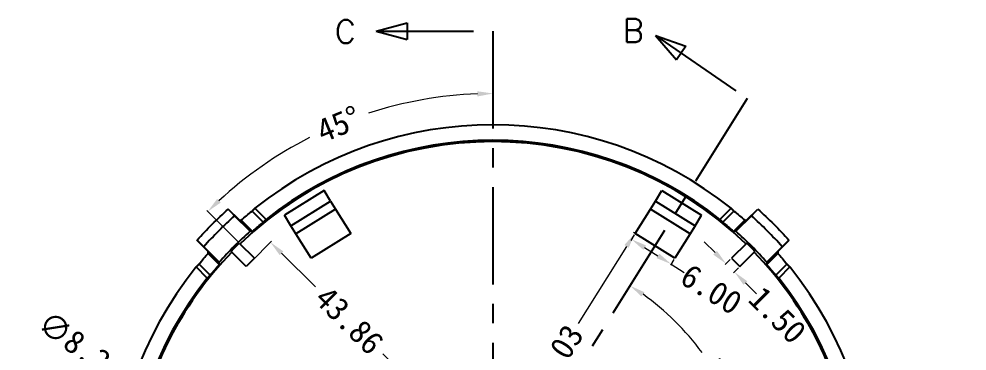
# Model space of a CAD drawing. Extents: x 31 to 995, y 307 to 726.
# Drawn here: x 223 to 344.6, y 469.3 to 512 of the extents above; entities that cross this region are included whole.
import ezdxf

# ---------------------------------------------------------------- set-up
doc = ezdxf.new("R2010")
doc.units = 0
doc.header["$LTSCALE"] = 10
doc.header["$MEASUREMENT"] = 0
doc.linetypes.add('CENTER', pattern=[2, 1.25, -0.25, 0.25, -0.25])
doc.layers.add('3', color=7, linetype='Continuous')
doc.styles.add('blockfont', font='simplex.shx', dxfattribs={"bigfont": 'bigfont'})
doc.dimstyles.get("Standard").update_dxf_attribs({"dimtxt": 0.18, "dimasz": 0.18, "dimexe": 0.18, "dimexo": 0.0625, "dimgap": 0.09, "dimtad": 0, "dimtih": 1, "dimtoh": 1, "dimdec": 4, "dimzin": 0, "dimdsep": 46, "dimtxsty": 'Standard', "dimcen": 0.09, "dimadec": 0, "dimazin": 0, "dimtfac": 1, "dimtdec": 4, "dimtofl": 0, "dimtmove": 0, "dimatfit": 3, "dimfxl": 0, "dimtolj": 1, "dimtzin": 0, "dimarcsym": 0})

# ---------------------------------------------------------------- blocks, each defined once
blk = doc.blocks.new('ASSORTED_DRAFT6')
at = {"color": 13}
for p, q in [((268.800217, 510.408525, 268.800217), (272.800213, 511.480322)), ((272.800213, 511.480322), (272.800221, 509.336728)), ((268.800217, 510.408525, 268.800217), (272.800221, 509.336728))]:
    blk.add_line(p, q, dxfattribs=at)
blk = doc.blocks.new('ASSORTED_DRAFT8')
at = {"color": 13}
for p, q in [((304.653885, 509.880802, 304.653885), (308.553872, 508.488389)), ((304.653885, 509.880802, 304.653885), (307.335171, 506.724937)), ((308.553872, 508.488389), (307.335171, 506.724937))]:
    blk.add_line(p, q, dxfattribs=at)
blk = doc.blocks.new('*D83')
at = {"color": 4, "lineweight": 0}
for start, end in [(36.0838, 54.5443), (3.4557, 21.9162)]:
    blk.add_arc((283.8, 449.61), 33.17, start, end, dxfattribs=at)
for points in [[(302.85, 476.35), (303.22, 476.9), (301.38, 477.73)], [(317.24, 451.62), (316.57, 451.6), (316.97, 449.61)]]:
    blk.add_solid(points, dxfattribs=at)
at = {"layer": 'Defpoints', "color": 0, "lineweight": 0}
for p in [(304.57, 482.85), (315.1, 460.59), (223, 449.61), (283.8, 449.61), (344.6, 449.61)]:
    blk.add_point(p, dxfattribs=at)
at = {"color": 1, "lineweight": 0, "insert": (312.81, 465.69), "char_height": 3, "attachment_point": 5, "rotation": 299}
blk.add_mtext('\\A1;58°', dxfattribs=at)
blk = doc.blocks.new('*D108')
at = {"color": 4, "lineweight": 0}
for p, q in [((235.67, 466.46), (240.14, 463.2)), ((245.07, 459.52), (245.07, 459.7)), ((244.98, 459.61), (245.16, 459.61))]:
    blk.add_line(p, q, dxfattribs=at)
blk.add_solid([(240.34, 463.47), (239.95, 462.93), (241.76, 462.02)], dxfattribs=at)
at = {"layer": 'Defpoints', "color": 0, "lineweight": 0}
for p in [(241.76, 462.02), (248.38, 457.19)]:
    blk.add_point(p, dxfattribs=at)
at = {"color": 1, "lineweight": 0, "insert": (230.95, 469.9), "char_height": 3, "attachment_point": 5, "rotation": 323.8975}
blk.add_mtext('\\A1;∅8.20', dxfattribs=at)
blk = doc.blocks.new('*D112')
at = {"color": 4, "lineweight": 0}
for p, q in [((301.92, 484.27), (301.46, 483.53)), ((303.25, 482.63), (304.95, 481.57)), ((307.01, 481.09), (306.55, 480.36)), ((306.65, 480.51), (308.34, 479.45))]:
    blk.add_line(p, q, dxfattribs=at)
for points in [[(303.43, 482.91), (303.08, 482.34), (301.56, 483.69)], [(305.13, 481.85), (304.77, 481.28), (306.65, 480.51)]]:
    blk.add_solid(points, dxfattribs=at)
at = {"layer": 'Defpoints', "color": 0, "lineweight": 0}
for p in [(302.03, 484.44), (306.65, 480.51), (307.12, 481.26)]:
    blk.add_point(p, dxfattribs=at)
at = {"color": 1, "lineweight": 0, "insert": (311.81, 477.28), "char_height": 3, "attachment_point": 5, "rotation": 328}
blk.add_mtext('\\A1;6.00', dxfattribs=at)
blk = doc.blocks.new('*D113')
at = {"color": 4, "lineweight": 0}
for p, q in [((312.28, 481.98), (310.87, 483.39)), ((314.24, 481.11), (313.57, 480.44)), ((315.3, 480.05), (314.63, 479.38)), ((316.17, 478.09), (317.58, 476.67))]:
    blk.add_line(p, q, dxfattribs=at)
for points in [[(312.52, 482.21), (312.04, 481.74), (313.69, 480.56)], [(316.41, 478.32), (315.93, 477.85), (314.76, 479.5)]]:
    blk.add_solid(points, dxfattribs=at)
at = {"layer": 'Defpoints', "color": 0, "lineweight": 0}
for p in [(314.38, 481.25), (314.76, 479.5), (315.44, 480.19)]:
    blk.add_point(p, dxfattribs=at)
at = {"color": 1, "lineweight": 0, "insert": (320.3, 473.96), "char_height": 3, "attachment_point": 5, "rotation": 315}
blk.add_mtext('\\A1;1.50', dxfattribs=at)
blk = doc.blocks.new('*D114')
at = {"color": 4, "lineweight": 0}
blk.add_line((251.12, 483.35), (247.08, 487.39), dxfattribs=at)
for start, end in [(92.2146, 107.9666), (117.0333, 132.7854)]:
    blk.add_arc((283.8, 450.67), 51.75, start, end, dxfattribs=at)
for points in [[(281.79, 502.71), (281.81, 502.04), (283.8, 502.42)], [(248.88, 488.41), (248.42, 488.89), (247.21, 487.26)]]:
    blk.add_solid(points, dxfattribs=at)
at = {"layer": 'Defpoints', "color": 0, "lineweight": 0}
for p in [(283.8, 510.41), (270.41, 500.65), (251.26, 483.2), (253.22, 481.25), (283.8, 394.46)]:
    blk.add_point(p, dxfattribs=at)
at = {"color": 1, "lineweight": 0, "insert": (264, 498.48), "char_height": 3, "attachment_point": 5, "rotation": 22.5}
blk.add_mtext('\\A1;45°', dxfattribs=at)
blk = doc.blocks.new('*D115')
at = {"color": 4, "lineweight": 0}
for p, q in [((252.83, 480.86), (255.39, 483.44)), ((256.68, 481.9), (261.03, 477.57)), ((284.95, 453.81), (269.67, 468.99)), ((283.94, 449.95), (286.5, 452.52))]:
    blk.add_line(p, q, dxfattribs=at)
for points in [[(256.91, 482.14), (256.44, 481.66), (255.26, 483.31)], [(285.19, 454.04), (284.72, 453.57), (286.37, 452.4)]]:
    blk.add_solid(points, dxfattribs=at)
at = {"layer": 'Defpoints', "color": 0, "lineweight": 0}
for p in [(252.69, 480.72), (286.37, 452.4), (283.8, 449.81)]:
    blk.add_point(p, dxfattribs=at)
at = {"color": 1, "lineweight": 0, "insert": (265.35, 473.28), "char_height": 3, "attachment_point": 5, "rotation": 315.1847}
blk.add_mtext('\\A1;43.86', dxfattribs=at)
blk = doc.blocks.new('*D116')
at = {"color": 4, "lineweight": 0}
for p, q in [((304.4, 482.96), (301.84, 484.57)), ((300.93, 482.78), (294.72, 472.89)), ((282.29, 453.12), (288.5, 463.01)), ((283.63, 449.91), (281.07, 451.52))]:
    blk.add_line(p, q, dxfattribs=at)
for points in [[(300.65, 482.96), (301.21, 482.6), (302, 484.47)], [(282.01, 453.3), (282.57, 452.94), (281.22, 451.43)]]:
    blk.add_solid(points, dxfattribs=at)
at = {"layer": 'Defpoints', "color": 0, "lineweight": 0}
for p in [(302, 484.47), (304.57, 482.85), (283.8, 449.81)]:
    blk.add_point(p, dxfattribs=at)
at = {"color": 1, "lineweight": 0, "insert": (291.61, 467.95), "char_height": 3, "attachment_point": 5, "rotation": 57.8444}
blk.add_mtext('\\A1;39.03', dxfattribs=at)

msp = doc.modelspace()

# ---------------------------------------------------------------- linework, layer by layer
at = {"color": 1, "linetype": 'CENTER'}
for p, q in [((268.8, 510.409), (283.8, 510.409)), ((283.8, 510.409), (283.8, 394.459)), ((304.654, 509.881), (316.393, 501.768)), ((316.393, 501.768), (283.8, 449.609))]:
    msp.add_line(p, q, dxfattribs=at)
at = {"layer": '3', "linetype": 'Continuous'}
for p, q in [((262.127, 489.954), (257.039, 486.775)), ((262.975, 488.597), (262.127, 489.954)), ((304.626, 488.597), (305.473, 489.954)), ((305.473, 489.954), (310.562, 486.775)), ((253.268, 487.677), (254.691, 486.254)), ((257.887, 485.418), (262.975, 488.597)), ((262.975, 488.597), (263.611, 487.58)), ((303.99, 487.58), (304.626, 488.597)), ((304.626, 488.597), (309.714, 485.418)), ((312.909, 486.254), (314.333, 487.677)), ((251.283, 486.141), (249.842, 487.583)), ((252.649, 484.726), (250.666, 486.709)), ((252.892, 487.305), (254.314, 485.883)), ((257.887, 485.418), (257.039, 486.775)), ((263.611, 487.58), (258.523, 484.4)), ((263.611, 487.58), (265.572, 484.442)), ((302.029, 484.442), (303.99, 487.579)), ((309.078, 484.4), (303.99, 487.58)), ((309.714, 485.418), (310.562, 486.775)), ((313.287, 485.883), (314.708, 487.305)), ((316.935, 486.709), (314.951, 484.726)), ((316.317, 486.141), (317.759, 487.583)), ((252.934, 484.717), (251.517, 486.134)), ((258.523, 484.4), (257.887, 485.418)), ((309.714, 485.418), (309.078, 484.4)), ((316.083, 486.134), (314.666, 484.717)), ((260.483, 481.262), (258.523, 484.4)), ((265.572, 484.442), (260.483, 481.262)), ((307.117, 481.262), (302.029, 484.442)), ((309.078, 484.4), (307.117, 481.262)), ((247.267, 482.126), (245.826, 483.567)), ((251.265, 483.205), (253.218, 481.252)), ((316.336, 483.205), (314.383, 481.252)), ((320.333, 482.126), (321.774, 483.567)), ((246.699, 482.743), (248.683, 480.76)), ((247.274, 481.892), (248.692, 480.474)), ((252.157, 480.191), (250.204, 482.144)), ((315.443, 480.191), (317.396, 482.144)), ((318.909, 480.474), (320.326, 481.892)), ((318.918, 480.76), (320.901, 482.743)), ((247.525, 479.095), (246.104, 480.517)), ((253.218, 481.252), (252.157, 480.191)), ((314.383, 481.252), (315.443, 480.191)), ((321.497, 480.517), (320.075, 479.095)), ((247.155, 478.718), (245.732, 480.141)), ((321.869, 480.141), (320.446, 478.718))]:
    msp.add_line(p, q, dxfattribs=at)
for points in [[(253.268, 487.677, 0), (253.26, 487.67, 0), (253.253, 487.662, 0), (253.245, 487.655, 0), (253.238, 487.648, 0), (253.23, 487.64, 0), (253.223, 487.633, 0), (253.215, 487.625, 0), (253.208, 487.618, 0), (253.2, 487.61, 0), (253.192, 487.603, 0), (253.185, 487.596, 0), (253.177, 487.588, 0), (253.17, 487.581, 0), (253.162, 487.573, 0), (253.155, 487.566, 0), (253.147, 487.558, 0), (253.14, 487.551, 0), (253.132, 487.544, 0), (253.125, 487.536, 0), (253.117, 487.529, 0), (253.11, 487.521, 0), (253.102, 487.514, 0), (253.095, 487.506, 0), (253.087, 487.499, 0), (253.079, 487.492, 0), (253.072, 487.484, 0), (253.064, 487.477, 0), (253.057, 487.469, 0), (253.049, 487.462, 0), (253.042, 487.454, 0), (253.034, 487.447, 0), (253.027, 487.439, 0), (253.019, 487.432, 0), (253.012, 487.424, 0), (253.004, 487.417, 0), (252.997, 487.41, 0), (252.989, 487.402, 0), (252.982, 487.395, 0), (252.974, 487.387, 0), (252.967, 487.38, 0), (252.959, 487.372, 0), (252.952, 487.365, 0), (252.944, 487.357, 0), (252.937, 487.35, 0), (252.929, 487.342, 0), (252.922, 487.335, 0), (252.914, 487.327, 0), (252.907, 487.32, 0), (252.9, 487.312, 0)], [(314.708, 487.305, 0), (314.701, 487.312, 0), (314.693, 487.32, 0), (314.686, 487.327, 0), (314.678, 487.335, 0), (314.671, 487.342, 0), (314.663, 487.35, 0), (314.656, 487.357, 0), (314.649, 487.365, 0), (314.641, 487.372, 0), (314.634, 487.38, 0), (314.626, 487.387, 0), (314.619, 487.395, 0), (314.611, 487.402, 0), (314.604, 487.41, 0), (314.596, 487.417, 0), (314.589, 487.424, 0), (314.581, 487.432, 0), (314.574, 487.439, 0), (314.566, 487.447, 0), (314.559, 487.454, 0), (314.551, 487.462, 0), (314.543, 487.469, 0), (314.536, 487.477, 0), (314.528, 487.484, 0), (314.521, 487.492, 0), (314.513, 487.499, 0), (314.506, 487.506, 0), (314.498, 487.514, 0), (314.491, 487.521, 0), (314.483, 487.529, 0), (314.476, 487.536, 0), (314.468, 487.544, 0), (314.461, 487.551, 0), (314.453, 487.558, 0), (314.446, 487.566, 0), (314.438, 487.573, 0), (314.431, 487.581, 0), (314.423, 487.588, 0), (314.416, 487.596, 0), (314.408, 487.603, 0), (314.4, 487.61, 0), (314.393, 487.618, 0), (314.385, 487.625, 0), (314.378, 487.633, 0), (314.37, 487.64, 0), (314.363, 487.648, 0), (314.355, 487.655, 0), (314.348, 487.662, 0), (314.34, 487.67, 0)], [(254.691, 486.254, 0), (254.684, 486.246, 0), (254.676, 486.239, 0), (254.668, 486.232, 0), (254.661, 486.224, 0), (254.653, 486.217, 0), (254.646, 486.21, 0), (254.638, 486.202, 0), (254.631, 486.195, 0), (254.623, 486.187, 0), (254.615, 486.18, 0), (254.608, 486.173, 0), (254.6, 486.165, 0), (254.593, 486.158, 0), (254.585, 486.151, 0), (254.578, 486.143, 0), (254.57, 486.136, 0), (254.562, 486.128, 0), (254.555, 486.121, 0), (254.547, 486.114, 0), (254.54, 486.106, 0), (254.532, 486.099, 0), (254.525, 486.091, 0), (254.517, 486.084, 0), (254.509, 486.076, 0), (254.502, 486.069, 0), (254.494, 486.062, 0), (254.487, 486.054, 0), (254.479, 486.047, 0), (254.472, 486.039, 0), (254.464, 486.032, 0), (254.457, 486.025, 0), (254.449, 486.017, 0), (254.442, 486.01, 0), (254.434, 486.002, 0), (254.427, 485.995, 0), (254.419, 485.987, 0), (254.411, 485.98, 0), (254.404, 485.973, 0), (254.396, 485.965, 0), (254.389, 485.958, 0), (254.381, 485.95, 0), (254.374, 485.943, 0), (254.366, 485.935, 0), (254.359, 485.928, 0), (254.351, 485.921, 0), (254.344, 485.913, 0), (254.336, 485.906, 0), (254.329, 485.898, 0), (254.321, 485.891, 0)], [(313.287, 485.883, 0), (313.279, 485.891, 0), (313.272, 485.898, 0), (313.264, 485.906, 0), (313.257, 485.913, 0), (313.249, 485.921, 0), (313.242, 485.928, 0), (313.234, 485.935, 0), (313.227, 485.943, 0), (313.219, 485.95, 0), (313.212, 485.958, 0), (313.204, 485.965, 0), (313.197, 485.973, 0), (313.189, 485.98, 0), (313.181, 485.987, 0), (313.174, 485.995, 0), (313.166, 486.002, 0), (313.159, 486.01, 0), (313.151, 486.017, 0), (313.144, 486.025, 0), (313.136, 486.032, 0), (313.129, 486.039, 0), (313.121, 486.047, 0), (313.114, 486.054, 0), (313.106, 486.062, 0), (313.098, 486.069, 0), (313.091, 486.076, 0), (313.083, 486.084, 0), (313.076, 486.091, 0), (313.068, 486.099, 0), (313.061, 486.106, 0), (313.053, 486.114, 0), (313.046, 486.121, 0), (313.038, 486.128, 0), (313.03, 486.136, 0), (313.023, 486.143, 0), (313.015, 486.151, 0), (313.008, 486.158, 0), (313, 486.165, 0), (312.993, 486.173, 0), (312.985, 486.18, 0), (312.977, 486.187, 0), (312.97, 486.195, 0), (312.962, 486.202, 0), (312.955, 486.21, 0), (312.947, 486.217, 0), (312.94, 486.224, 0), (312.932, 486.232, 0), (312.924, 486.239, 0), (312.917, 486.246, 0)], [(246.104, 480.517, 0), (246.096, 480.509, 0), (246.089, 480.502, 0), (246.081, 480.494, 0), (246.074, 480.487, 0), (246.066, 480.479, 0), (246.059, 480.472, 0), (246.051, 480.464, 0), (246.044, 480.457, 0), (246.037, 480.449, 0), (246.029, 480.442, 0), (246.022, 480.434, 0), (246.014, 480.427, 0), (246.007, 480.419, 0), (245.999, 480.412, 0), (245.992, 480.404, 0), (245.984, 480.397, 0), (245.977, 480.389, 0), (245.969, 480.382, 0), (245.962, 480.374, 0), (245.954, 480.367, 0), (245.947, 480.359, 0), (245.94, 480.352, 0), (245.932, 480.344, 0), (245.925, 480.337, 0), (245.917, 480.329, 0), (245.91, 480.322, 0), (245.902, 480.314, 0), (245.895, 480.307, 0), (245.887, 480.299, 0), (245.88, 480.292, 0), (245.873, 480.284, 0), (245.865, 480.277, 0), (245.858, 480.269, 0), (245.85, 480.262, 0), (245.843, 480.254, 0), (245.835, 480.246, 0), (245.828, 480.239, 0), (245.821, 480.231, 0), (245.813, 480.224, 0), (245.806, 480.216, 0), (245.798, 480.209, 0), (245.791, 480.201, 0), (245.783, 480.194, 0), (245.776, 480.186, 0), (245.769, 480.179, 0), (245.761, 480.171, 0), (245.754, 480.163, 0), (245.746, 480.156, 0), (245.739, 480.148, 0)], [(321.869, 480.141, 0), (321.861, 480.148, 0), (321.854, 480.156, 0), (321.847, 480.163, 0), (321.839, 480.171, 0), (321.832, 480.179, 0), (321.824, 480.186, 0), (321.817, 480.194, 0), (321.81, 480.201, 0), (321.802, 480.209, 0), (321.795, 480.216, 0), (321.787, 480.224, 0), (321.78, 480.231, 0), (321.772, 480.239, 0), (321.765, 480.246, 0), (321.758, 480.254, 0), (321.75, 480.262, 0), (321.743, 480.269, 0), (321.735, 480.277, 0), (321.728, 480.284, 0), (321.72, 480.292, 0), (321.713, 480.299, 0), (321.706, 480.307, 0), (321.698, 480.314, 0), (321.691, 480.322, 0), (321.683, 480.329, 0), (321.676, 480.337, 0), (321.668, 480.344, 0), (321.661, 480.352, 0), (321.653, 480.359, 0), (321.646, 480.367, 0), (321.639, 480.374, 0), (321.631, 480.382, 0), (321.624, 480.389, 0), (321.616, 480.397, 0), (321.609, 480.404, 0), (321.601, 480.412, 0), (321.594, 480.419, 0), (321.586, 480.427, 0), (321.579, 480.434, 0), (321.571, 480.442, 0), (321.564, 480.449, 0), (321.556, 480.457, 0), (321.549, 480.464, 0), (321.541, 480.472, 0), (321.534, 480.479, 0), (321.527, 480.487, 0), (321.519, 480.494, 0), (321.512, 480.502, 0), (321.504, 480.509, 0)], [(247.525, 479.095, 0), (247.518, 479.088, 0), (247.511, 479.08, 0), (247.503, 479.073, 0), (247.496, 479.065, 0), (247.488, 479.057, 0), (247.481, 479.05, 0), (247.473, 479.042, 0), (247.466, 479.035, 0), (247.458, 479.027, 0), (247.451, 479.02, 0), (247.444, 479.012, 0), (247.436, 479.005, 0), (247.429, 478.997, 0), (247.421, 478.99, 0), (247.414, 478.982, 0), (247.406, 478.975, 0), (247.399, 478.967, 0), (247.392, 478.96, 0), (247.384, 478.952, 0), (247.377, 478.945, 0), (247.369, 478.937, 0), (247.362, 478.929, 0), (247.354, 478.922, 0), (247.347, 478.914, 0), (247.34, 478.907, 0), (247.332, 478.899, 0), (247.325, 478.892, 0), (247.317, 478.884, 0), (247.31, 478.877, 0), (247.303, 478.869, 0), (247.295, 478.861, 0), (247.288, 478.854, 0), (247.28, 478.846, 0), (247.273, 478.839, 0), (247.266, 478.831, 0), (247.258, 478.824, 0), (247.251, 478.816, 0), (247.243, 478.809, 0), (247.236, 478.801, 0), (247.229, 478.793, 0), (247.221, 478.786, 0), (247.214, 478.778, 0), (247.207, 478.771, 0), (247.199, 478.763, 0), (247.192, 478.755, 0), (247.184, 478.748, 0), (247.177, 478.74, 0), (247.17, 478.733, 0), (247.162, 478.725, 0)], [(320.446, 478.718, 0), (320.438, 478.725, 0), (320.431, 478.733, 0), (320.423, 478.74, 0), (320.416, 478.748, 0), (320.409, 478.755, 0), (320.401, 478.763, 0), (320.394, 478.771, 0), (320.387, 478.778, 0), (320.379, 478.786, 0), (320.372, 478.793, 0), (320.364, 478.801, 0), (320.357, 478.809, 0), (320.35, 478.816, 0), (320.342, 478.824, 0), (320.335, 478.831, 0), (320.327, 478.839, 0), (320.32, 478.846, 0), (320.313, 478.854, 0), (320.305, 478.861, 0), (320.298, 478.869, 0), (320.29, 478.877, 0), (320.283, 478.884, 0), (320.276, 478.892, 0), (320.268, 478.899, 0), (320.261, 478.907, 0), (320.253, 478.914, 0), (320.246, 478.922, 0), (320.239, 478.929, 0), (320.231, 478.937, 0), (320.224, 478.945, 0), (320.216, 478.952, 0), (320.209, 478.96, 0), (320.201, 478.967, 0), (320.194, 478.975, 0), (320.187, 478.982, 0), (320.179, 478.99, 0), (320.172, 478.997, 0), (320.164, 479.005, 0), (320.157, 479.012, 0), (320.149, 479.02, 0), (320.142, 479.027, 0), (320.135, 479.035, 0), (320.127, 479.042, 0), (320.12, 479.05, 0), (320.112, 479.057, 0), (320.105, 479.065, 0), (320.097, 479.073, 0), (320.09, 479.08, 0), (320.082, 479.088, 0)]]:
    msp.add_polyline3d(points, dxfattribs=at)
for radius, start, end in [(48.8, 51.26923, 128.73077), (46.629, 45.92162, 134.07838), (46.8, 51.53833, 128.46167), (49.743, 131.76797, 138.23203), (49.743, 41.76797, 48.23203), (46.943, 131.57494, 138.42506), (46.943, 41.57494, 48.42506), (46.629, 135.92162, 170.74403), (46.629, 9.25597, 44.07838), (48.8, 141.26923, 218.73077), (48.8, -38.73077, 38.73077), (46.8, 141.53833, 218.46167), (46.8, 321.53833, 398.46167)]:
    msp.add_arc((283.8, 449.609), radius, start, end, dxfattribs=at)
at = {"layer": '3', "linetype": 'Continuous', "extrusion": (0, 0, -1)}
for radius, start, end in [(50.943, 41.82058, 48.17942), (48.748, 48.52829, 50.65086), (48.748, 129.34914, 131.4717), (50.943, 131.82058, 138.17942), (46.747, 48.67947, 50.8935), (46.747, 129.1065, 131.32053), (46.768, 44.08114, 45.91886), (46.768, 134.08114, 135.91886), (48.748, 39.34914, 41.47171), (48.748, 138.5283, 140.65086), (46.747, 39.1065, 41.32053), (46.747, 138.67947, 140.8935)]:
    msp.add_arc((-283.8, 449.609), radius, start, end, dxfattribs=at)
at = {"layer": '3', "linetype": 'Continuous'}
for points in [[(249.831, 487.573), (250.109, 487.285), (250.387, 486.997), (250.666, 486.709)], [(316.935, 486.709), (317.213, 486.997), (317.491, 487.285), (317.769, 487.573)], [(251.283, 486.141), (251.361, 486.139), (251.439, 486.137), (251.517, 486.134)], [(316.083, 486.134), (316.161, 486.137), (316.239, 486.139), (316.317, 486.141)], [(252.649, 484.726), (252.744, 484.723), (252.839, 484.72), (252.934, 484.717)], [(314.666, 484.717), (314.761, 484.72), (314.856, 484.723), (314.951, 484.726)], [(246.699, 482.743), (246.411, 483.021), (246.123, 483.299), (245.836, 483.577)], [(321.765, 483.577), (321.477, 483.299), (321.189, 483.021), (320.901, 482.743)], [(247.274, 481.892), (247.272, 481.97), (247.27, 482.048), (247.267, 482.126)], [(320.333, 482.126), (320.331, 482.048), (320.328, 481.97), (320.326, 481.892)], [(248.692, 480.474), (248.689, 480.57), (248.686, 480.665), (248.683, 480.76)], [(318.918, 480.76), (318.915, 480.665), (318.912, 480.57), (318.909, 480.474)]]:
    msp.add_open_spline(points, degree=3, dxfattribs=at)

# ---------------------------------------------------------------- block references
at = {"color": 1, "linetype": 'CENTER'}
for name in ['ASSORTED_DRAFT6', 'ASSORTED_DRAFT8']:
    msp.add_blockref(name, (0, 0), dxfattribs=at)

# ---------------------------------------------------------------- texts
at = {"color": 1, "linetype": 'CENTER', "char_height": 3, "attachment_point": 7, "line_spacing_factor": 0.903614, "style": 'blockfont'}
for s, insert in [('\\W01.000;B', (300.454, 508.998)), ('\\W01.000;C', (263.515, 508.875))]:
    msp.add_mtext(s, dxfattribs=dict(at, insert=insert))

# ---------------------------------------------------------------- dimensions: what is measured, and where the dimension line sits
at = {"lineweight": 0}
for base, line1, line2, picture, middle in [((270.407, 500.652), ((283.8, 510.409), (283.8, 394.459)), ((251.265, 483.205), (253.218, 481.252)), '*D114', (263.998, 498.477)), ((315.095, 460.588), ((223, 449.609), (344.6, 449.609)), ((304.573, 482.852), (283.8, 449.609)), '*D83', (312.807, 465.687))]:
    dim = msp.add_angular_dim_2l(base=base, line1=line1, line2=line2, dimstyle='Standard', override={"dimtxt": 3, "dimasz": 2, "dimexo": 0.2, "dimtih": 0, "dimtoh": 0, "dimdec": 2, "dimdsep": 0, "dimclrd": 4, "dimclre": 4, "dimclrt": 1, "dimtdec": 2, "dimlwd": 0, "dimlwe": 0}, dxfattribs=at)
    dim.commit()
    dim.dimension.update_dxf_attribs({"geometry": picture, "text_midpoint": middle})
for p1, p2, distance, picture, middle in [((283.8, 449.809), (304.573, 482.852), 3.044, '*D116', (291.609, 467.95)), ((302.029, 484.442), (307.117, 481.262), -0.89, '*D112', (311.81, 477.28)), ((314.383, 481.252), (315.443, 480.191), -0.973, '*D113', (320.299, 473.959))]:
    dim = msp.add_aligned_dim(p1=p1, p2=p2, distance=distance, dimstyle='Standard', override={"dimtxt": 3, "dimasz": 2, "dimexo": 0.2, "dimtih": 0, "dimtoh": 0, "dimdec": 2, "dimdsep": 0, "dimclrd": 4, "dimclre": 4, "dimclrt": 1, "dimtdec": 2, "dimlwd": 0, "dimlwe": 0}, dxfattribs=at)
    dim.commit()
    dim.dimension.update_dxf_attribs({"geometry": picture, "text_midpoint": middle})
dim = msp.add_linear_dim(base=(286.371, 452.396), p1=(252.688, 480.721), p2=(283.8, 449.809), angle=315.18475, dimstyle='Standard', override={"dimtxt": 3, "dimasz": 2, "dimexo": 0.2, "dimtih": 0, "dimtoh": 0, "dimdec": 2, "dimdsep": 0, "dimclrd": 4, "dimclre": 4, "dimclrt": 1, "dimtdec": 2, "dimlwd": 0, "dimlwe": 0}, dxfattribs=at)
dim.commit()
dim.dimension.update_dxf_attribs({"geometry": '*D115', "text_midpoint": (265.35, 473.282), "dimtype": 161})
dim = msp.add_diameter_dim_2p(p1=(248.383, 457.193), p2=(241.758, 462.024), dimstyle='Standard', override={"dimtxt": 3, "dimasz": 2, "dimexo": 0.2, "dimtih": 0, "dimtoh": 0, "dimdec": 2, "dimdsep": 0, "dimclrd": 4, "dimclre": 4, "dimclrt": 1, "dimtdec": 2, "dimlwd": 0, "dimlwe": 0}, dxfattribs=at)
dim.commit()
dim.dimension.update_dxf_attribs({"geometry": '*D108', "text_midpoint": (230.953, 469.904), "dimtype": 163})

doc.saveas('drawing.dxf')
